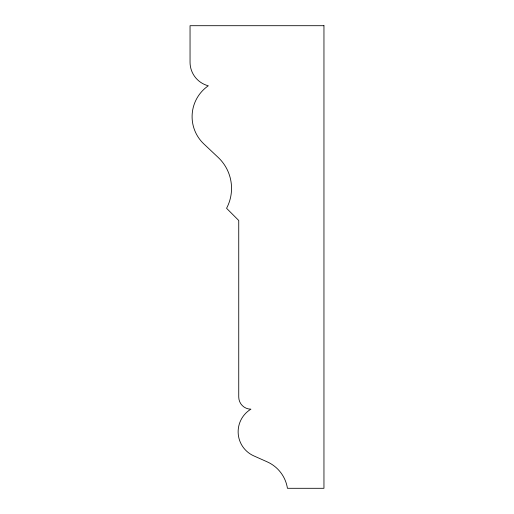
<?xml version="1.0" encoding="UTF-8"?>
<svg xmlns="http://www.w3.org/2000/svg" width="514" height="514" viewBox="0 0 514 514"><rect width="100%" height="100%" fill="white"/><g stroke="black" fill="none" stroke-linecap="round" stroke-linejoin="round"><path stroke-width="0.77" d="M323.955 25.7L190.045 25.7L190.045 62.22A24.344 24.344 0 0 0 208.305 85.793A37.503 37.503 0 0 0 203.878 143.959L218.193 157.445A42.482 42.482 0 0 1 226.565 208.305L238.74 220.48L238.74 396.994A12.175 12.175 0 0 0 250.916 409.17A26.381 26.381 0 0 0 253.787 455.873L267.209 461.855A34.791 34.791 0 0 1 287.435 488.3L323.955 488.3L323.955 25.7"/></g></svg>
